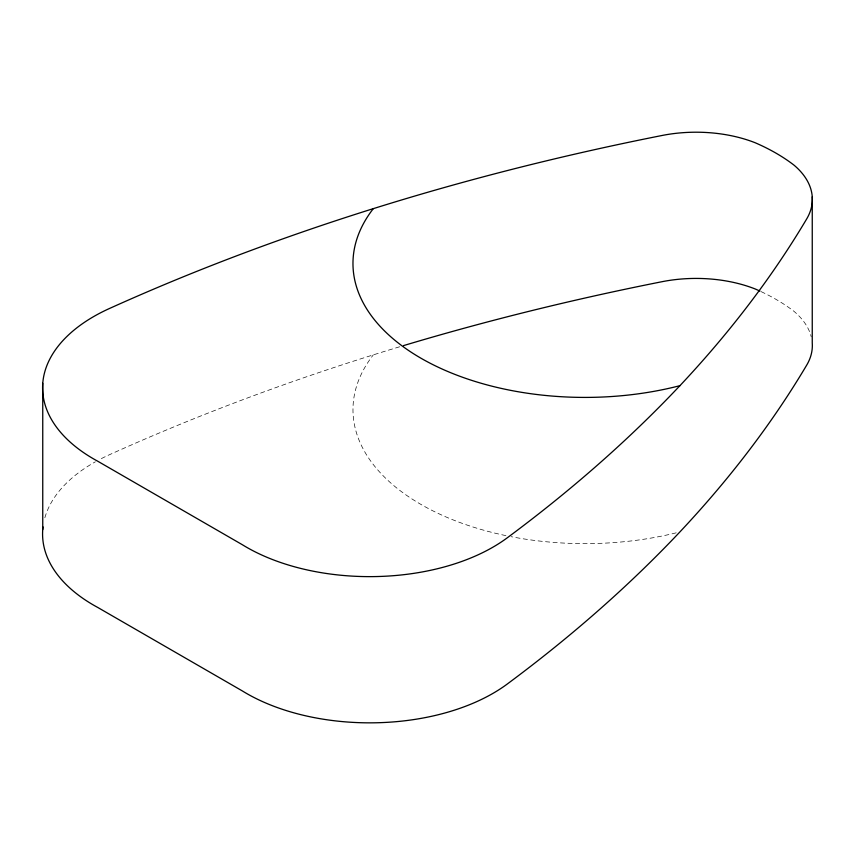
<?xml version="1.0" encoding="UTF-8"?>
<svg xmlns="http://www.w3.org/2000/svg" width="855" height="855" viewBox="0 0 855 855"><rect width="100%" height="100%" fill="white"/><g stroke="black" fill="none" stroke-linecap="round" stroke-linejoin="round"><path stroke-width="0.64" stroke-dasharray="4.28 3.21" d="M399.68 346.767A1894.958 1094.047 0 0 0 109.558 454.668A174.356 100.666 0 0 0 99.96 459.327M761.1 291.619A192.065 110.883 0 0 1 794.071 311.412A104.78 60.491 0 0 1 811.245 336.806M676.187 532.836A231.972 133.925 0 0 1 511.119 536.673M505.936 535.625A231.972 133.925 0 0 1 373.314 354.868M44.866 517.735A174.356 100.666 0 0 1 95.386 461.807"/><path stroke-width="1.28" d="M679.939 385.669C627.143 441.608 568.81 492.159 507.068 537.955A174.356 100.666 0 0 1 242.382 544.742L97.812 461.262A174.356 100.666 0 0 1 109.558 308.452A1894.958 1094.047 0 0 1 662.101 135.475A104.78 60.491 0 0 1 755.189 142.753A192.065 110.883 0 0 1 794.071 165.197A104.78 60.491 0 0 1 806.682 218.944A1894.958 1094.047 0 0 1 679.939 385.669A231.972 133.925 0 0 1 420.916 358.192A231.972 133.925 0 0 1 373.314 208.641M812.25 196.81L812.25 343.026A104.78 60.491 0 0 1 806.682 365.16A1894.958 1094.047 0 0 1 679.939 531.885C627.143 587.823 568.81 638.375 507.068 684.171A174.356 100.666 0 0 1 242.382 690.958L97.812 607.488A174.356 100.666 0 0 1 43.007 526.894M42.75 383.297L42.75 529.512M759.935 291.085A192.065 110.883 0 0 0 755.189 288.969A104.78 60.491 0 0 0 662.101 281.69A1894.958 1094.047 0 0 0 403.475 345.623"/></g></svg>
